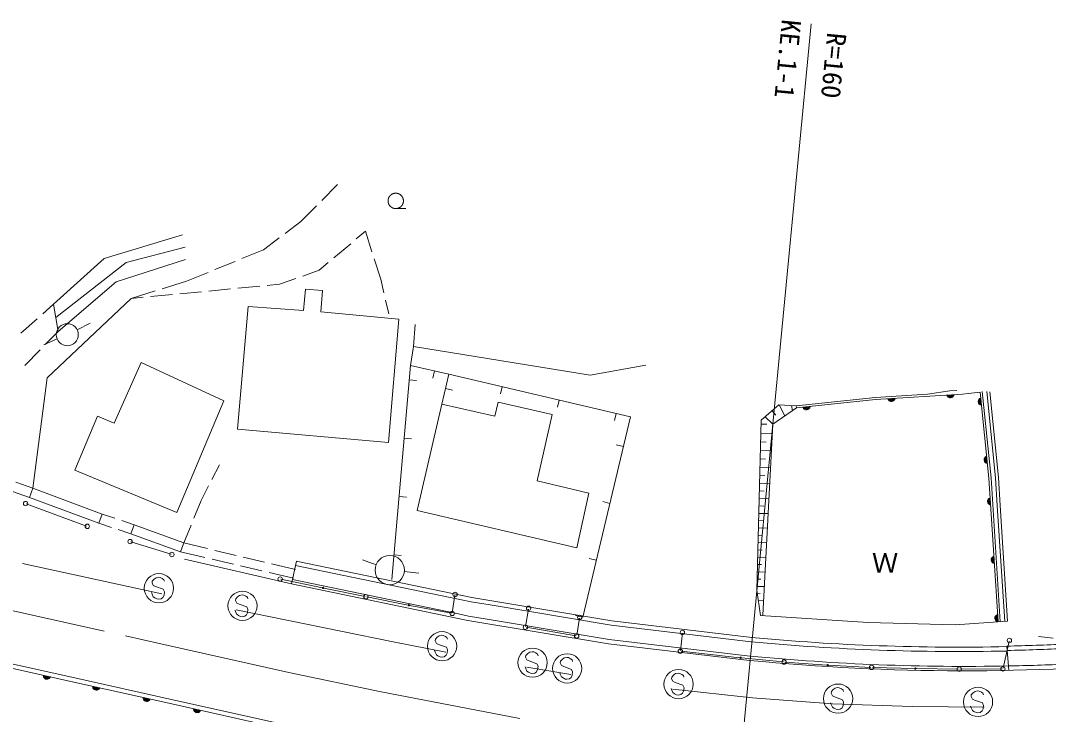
# Model space of a CAD drawing. Units: millimetres, scale not verified. Extents: x 40000 to 680000, y 20000 to 380000.
# Drawn here: x 463072 to 533341, y 265719 to 313149 of the extents above; entities that cross this region are included whole.
import ezdxf
from ezdxf.enums import TextEntityAlignment as Align

# ---------------------------------------------------------------- set-up
doc = ezdxf.new("R2010")
doc.units = ezdxf.units.MM
doc.header["$LTSCALE"] = 1000
doc.linetypes.add('CHAIN', pattern=[18.5, 12, -1.5, 3.5, -1.5])
for name, color, linetype, lineweight in [('M-BGD', 7, 'Continuous', 13), ('M-BMK', 2, 'CHAIN', 13), ('M-STR-HTXT', 7, 'Continuous', 13), ('M-STR-STRC', 7, 'Continuous', 13), ('M-WORK', 1, 'Continuous', 13)]:
    doc.layers.add(name, color=color, linetype=linetype, lineweight=lineweight)
doc.styles.add('ＭＳ ゴシック', font='')
doc.styles.get('ＭＳ ゴシック').set_extended_font_data('MS Gothic')

msp = doc.modelspace()

# ---------------------------------------------------------------- linework, layer by layer
at = {"layer": 'M-BGD'}
for p, q in [((482545, 294798), (482423, 293320)), ((482545, 294798), (483716, 294695)), ((483716, 294695), (483595, 293230)), ((477906, 285209), (478627, 293609)), ((478627, 293609), (482423, 293320)), ((483595, 293230), (488937, 292740)), ((466937, 292014), (467827, 292469)), ((488937, 292740), (488225, 284314)), ((490055, 292374), (489933, 290877)), ((465575, 291388), (464662, 290979)), ((489933, 290877), (489721, 289579)), ((489933, 290877), (502006, 288912)), ((489721, 289579), (488457, 274935)), ((492340, 288978), (489721, 289579)), ((502006, 288912), (505828, 289589)), ((491366, 289201), (491254, 288714)), ((492340, 288978), (491865, 286930)), ((504765, 286059), (492340, 288978)), ((489635, 288583), (490133, 288539)), ((496004, 288117), (495890, 287630)), ((492114, 288004), (492601, 287890)), ((525078, 287613), (521513, 287390)), ((527471, 287612), (521525, 287241)), ((525078, 287613), (526611, 287832)), ((526611, 287832), (527086, 287859)), ((527850, 287652), (527471, 287612)), ((528666, 287737), (527850, 287652)), ((529269, 281875), (528666, 287737)), ((529419, 281888), (528810, 287798)), ((529717, 281892), (529123, 287786)), ((529325, 287779), (529917, 281908)), ((491865, 286930), (490175, 279655)), ((495493, 286099), (491865, 286930)), ((495717, 287073), (495493, 286099)), ((495717, 287073), (499407, 286228)), ((499898, 287202), (499784, 286716)), ((514907, 286884), (513711, 285837)), ((516098, 286820), (514907, 286884)), ((514924, 286883), (515310, 286123)), ((515773, 286837), (515839, 286483)), ((521513, 287390), (516098, 286820)), ((516098, 286820), (516114, 286671)), ((521525, 287241), (516114, 286671)), ((499407, 286228), (498392, 281696)), ((501503, 272366), (504765, 286059)), ((503792, 286288), (503678, 285801)), ((513970, 286064), (514495, 285568)), ((514445, 286479), (514705, 286183)), ((514491, 285566), (516114, 286671)), ((513711, 285837), (513414, 274224)), ((513704, 285563), (514091, 285553)), ((513819, 272506), (514491, 285566)), ((477906, 285209), (488225, 284314)), ((489291, 284597), (489789, 284554)), ((513688, 284944), (514461, 284925)), ((504284, 284039), (503798, 284155)), ((513673, 284351), (514044, 284341)), ((513643, 283188), (514000, 283178)), ((513658, 283757), (514400, 283738)), ((513629, 282618), (514341, 282599)), ((513615, 282071), (513957, 282062)), ((529893, 272046), (529269, 281875)), ((530042, 272055), (529419, 281888)), ((529831, 279982), (529717, 281892)), ((529917, 281908), (530031, 279994)), ((498392, 281696), (501910, 280852)), ((513601, 281524), (514285, 281506)), ((488947, 280612), (489445, 280569)), ((501910, 280852), (501093, 277109)), ((513574, 280473), (514230, 280457)), ((513587, 280999), (513916, 280990)), ((503357, 280148), (502871, 280264)), ((513561, 279969), (513876, 279961)), ((530350, 272076), (529831, 279981)), ((530549, 272089), (530031, 279994)), ((501093, 277109), (490175, 279655)), ((513548, 279465), (514178, 279449)), ((513523, 278465), (514127, 278450)), ((513535, 278965), (513837, 278958)), ((513510, 277966), (513799, 277958)), ((513484, 276966), (513760, 276959)), ((513497, 277466), (514075, 277451)), ((481599, 274653), (474288, 276330)), ((481596, 274640), (481944, 276191)), ((487377, 275939), (486442, 276293)), ((488603, 276627), (489101, 276584)), ((502430, 276257), (501944, 276373)), ((513471, 276466), (514023, 276452)), ((463203, 276028), (472726, 273961)), ((481862, 275902), (493213, 273557)), ((489307, 275482), (490302, 275378)), ((513446, 275466), (513972, 275453)), ((513459, 275966), (513722, 275959)), ((481661, 274933), (493015, 272587)), ((513433, 274967), (513683, 274960)), ((513414, 274224), (513649, 272483)), ((513420, 274467), (513920, 274454)), ((513448, 273969), (513627, 273993)), ((513515, 273474), (513872, 273522)), ((477814, 272865), (488535, 270685)), ((501503, 272366), (501017, 272482)), ((513649, 272483), (521028, 272009)), ((521028, 272009), (526958, 271836)), ((526958, 271836), (530549, 272089)), ((488535, 270685), (492135, 269987)), ((533653, 270927), (532660, 271041)), ((456637, 270167), (466514, 267970)), ((456702, 270460), (466579, 268263)), ((530501, 270390), (530622, 268731)), ((497691, 268952), (500691, 268458)), ((464624, 268390), (465112, 268282)), ((464630, 268328), (464624, 268390)), ((464649, 268272), (464630, 268328)), ((464637, 268357), (465086, 268257)), ((465070, 268230), (464640, 268325)), ((464643, 268294), (465053, 268203)), ((464687, 268213), (464649, 268272)), ((465018, 268180), (464666, 268258)), ((464729, 268172), (464687, 268213)), ((464689, 268222), (464982, 268157)), ((464783, 268140), (464729, 268172)), ((464927, 268139), (464731, 268182)), ((464861, 268123), (464783, 268140)), ((464924, 268129), (464861, 268123)), ((464980, 268147), (464924, 268129)), ((465039, 268185), (464980, 268147)), ((465080, 268228), (465039, 268185)), ((465112, 268282), (465080, 268228)), ((466514, 267970), (473418, 266434)), ((466579, 268263), (473483, 266727)), ((467996, 267640), (468484, 267532)), ((468003, 267577), (467996, 267640)), ((468021, 267522), (468003, 267577)), ((468009, 267607), (468458, 267507)), ((468442, 267480), (468012, 267575)), ((468016, 267544), (468426, 267453)), ((468059, 267462), (468021, 267522)), ((468390, 267430), (468038, 267508)), ((468101, 267422), (468059, 267462)), ((468061, 267472), (468354, 267407)), ((468155, 267390), (468101, 267422)), ((468299, 267389), (468103, 267432)), ((468234, 267372), (468155, 267390)), ((468296, 267379), (468234, 267372)), ((468352, 267397), (468296, 267379)), ((468411, 267435), (468352, 267397)), ((468452, 267477), (468411, 267435)), ((468484, 267532), (468452, 267477)), ((507670, 267438), (513114, 266859)), ((471448, 266872), (471936, 266764)), ((471454, 266809), (471448, 266872)), ((471473, 266754), (471454, 266809)), ((471461, 266839), (471910, 266739)), ((471893, 266712), (471464, 266807)), ((471467, 266776), (471877, 266685)), ((471511, 266694), (471473, 266754)), ((471841, 266662), (471490, 266740)), ((471553, 266654), (471511, 266694)), ((471513, 266704), (471806, 266639)), ((471607, 266622), (471553, 266654)), ((471750, 266621), (471555, 266664)), ((471685, 266604), (471607, 266622)), ((471748, 266611), (471685, 266604)), ((471803, 266629), (471748, 266611)), ((471863, 266667), (471803, 266629)), ((471903, 266710), (471863, 266667)), ((471936, 266764), (471903, 266710)), ((473418, 266434), (480295, 264904)), ((473483, 266727), (480361, 265197)), ((513114, 266859), (518570, 266446)), ((518570, 266446), (524033, 266265)), ((474893, 266106), (475381, 265997)), ((474899, 266043), (474893, 266106)), ((474918, 265988), (474899, 266043)), ((474906, 266072), (475355, 265972)), ((475339, 265945), (474909, 266041)), ((474912, 266009), (475322, 265918)), ((474956, 265928), (474918, 265988)), ((475287, 265895), (474935, 265974)), ((474998, 265888), (474956, 265928)), ((474958, 265938), (475251, 265873)), ((475052, 265855), (474998, 265888)), ((475196, 265854), (475000, 265898)), ((475130, 265838), (475052, 265855)), ((475193, 265844), (475130, 265838)), ((475249, 265863), (475193, 265844)), ((475308, 265901), (475249, 265863)), ((475348, 265943), (475308, 265901)), ((475381, 265997), (475348, 265943)), ((524033, 266265), (528943, 266205))]:
    msp.add_line(p, q, dxfattribs=at)
for points in [[(481922, 276196), (493934, 273714), (503498, 272125), (513056, 270979)], [(481596, 274640), (493643, 272151), (503274, 270550), (512900, 269411)], [(493213, 273557), (493879, 273419), (495181, 273203)], [(495181, 273203), (503456, 271828), (513020, 270681)], [(493015, 272587), (493698, 272446), (494965, 272235)], [(494965, 272235), (503316, 270847), (512929, 269709)]]:
    msp.add_lwpolyline(points, dxfattribs=at)
for centre, radius in [((466267, 291676), 750), ((488313, 275586), 1000)]:
    msp.add_circle(centre, radius, dxfattribs=at)
for centre, radius, start, end in [((526637, 287616), 256, 196.39966, 351.03886), ((526637, 287618), 208, 199.97946, 347.45916), ((526636, 287622), 162, 206.33906, 341.09946), ((526635, 287634), 125, 220.58926, 326.84946), ((516790, 286799), 256, 198.69026, 353.32936), ((516790, 286801), 208, 202.27006, 349.74966), ((516789, 286805), 162, 208.62976, 343.38986), ((516788, 286817), 125, 222.87976, 329.13986), ((522608, 287367), 256, 196.39966, 351.03886), ((522608, 287369), 208, 199.97946, 347.45916), ((522608, 287374), 162, 206.33906, 341.09946), ((522607, 287386), 125, 220.58926, 326.84946), ((528787, 287103), 256, 108.55986, 263.19916), ((528789, 287104), 208, 112.13976, 259.61936), ((528794, 287104), 162, 118.49946, 253.25966), ((528806, 287105), 125, 132.74946, 239.00966), ((529197, 283124), 256, 108.55986, 263.19916), ((529199, 283125), 208, 112.13976, 259.61936), ((529203, 283125), 162, 118.49946, 253.25966), ((529216, 283126), 125, 132.74946, 239.00966), ((529427, 280283), 256, 106.30626, 260.94556), ((529429, 280283), 208, 109.88606, 257.36556), ((529433, 280283), 162, 116.24566, 251.00596), ((529445, 280284), 125, 130.49566, 236.75586), ((529679, 276291), 256, 106.30626, 260.94556), ((529682, 276291), 208, 109.88606, 257.36556), ((529686, 276291), 162, 116.24566, 251.00596), ((529698, 276292), 125, 130.49566, 236.75586), ((529932, 272299), 256, 106.30626, 260.94556), ((529934, 272299), 208, 109.88606, 257.36556), ((529939, 272299), 162, 116.24566, 251.00596), ((529951, 272300), 125, 130.49566, 236.75586), ((527227, 422673), 152654, 264.66003, 271.23789), ((527227, 422673), 152354, 264.66003, 271.23209), ((527227, 422673), 152318, 271.23139, 272.74001), ((527227, 422673), 152618, 271.23719, 272.74001), ((527654, 422703), 154000, 264.50227, 275.25839), ((527654, 422703), 153700, 264.50227, 271.09806), ((527654, 422703), 153700, 271.09806, 272.59044)]:
    msp.add_arc(centre, radius, start, end, dxfattribs=at)
at = {"layer": 'M-BMK'}
for p, q in [((457079, 274037), (472663, 270540)), ((472663, 270540), (481415, 268596)), ((481415, 268596), (487717, 267256)), ((487717, 267256), (497209, 265438))]:
    msp.add_line(p, q, dxfattribs=at)
at = {"layer": 'M-STR-HTXT'}
msp.add_line((512363, 263342), (517119, 312930), dxfattribs=at)
at = {"layer": 'M-STR-STRC'}
for p, q in [((467588, 278593), (463463, 280118)), ((473368, 276667), (470604, 277522)), ((472075, 274829), (472059, 274715)), ((472203, 274967), (472075, 274829)), ((472334, 275060), (472203, 274967)), ((472500, 275094), (472334, 275060)), ((472616, 275078), (472500, 275094)), ((472760, 275006), (472616, 275078)), ((472870, 274931), (472760, 275006)), ((472905, 274820), (472870, 274931)), ((483703, 274377), (480868, 274963)), ((472062, 273940), (472023, 274050)), ((472059, 274715), (472145, 274533)), ((472145, 274533), (472296, 274459)), ((472296, 274459), (472828, 274272)), ((472828, 274272), (472909, 274099)), ((472909, 274099), (472879, 273872)), ((486636, 273771), (483801, 274357)), ((472146, 273763), (472062, 273940)), ((472250, 273689), (472146, 273763)), ((472396, 273614), (472250, 273689)), ((472516, 273598), (472396, 273614)), ((472684, 273626), (472516, 273598)), ((472808, 273723), (472684, 273626)), ((472879, 273872), (472808, 273723)), ((477786, 273628), (477770, 273514)), ((477770, 273514), (477856, 273332)), ((477914, 273766), (477786, 273628)), ((478045, 273860), (477914, 273766)), ((478211, 273893), (478045, 273860)), ((478327, 273877), (478211, 273893)), ((478471, 273805), (478327, 273877)), ((478581, 273730), (478471, 273805)), ((478616, 273619), (478581, 273730)), ((489578, 273192), (486734, 273752)), ((492767, 273868), (492584, 272675)), ((477773, 272739), (477734, 272849)), ((477858, 272562), (477773, 272739)), ((477856, 273332), (478007, 273259)), ((478007, 273259), (478539, 273071)), ((478590, 272671), (478520, 272522)), ((478539, 273071), (478620, 272898)), ((478620, 272898), (478590, 272671)), ((492528, 272635), (489676, 273173)), ((497595, 271734), (497795, 272925)), ((477961, 272488), (477858, 272562)), ((478107, 272413), (477961, 272488)), ((478227, 272397), (478107, 272413)), ((478395, 272426), (478227, 272397)), ((478520, 272522), (478395, 272426)), ((501292, 272304), (501097, 271140)), ((501039, 271099), (497636, 271676)), ((508182, 270088), (508315, 271272)), ((491428, 270870), (491412, 270757)), ((491412, 270757), (491498, 270574)), ((491557, 271009), (491428, 270870)), ((491498, 270574), (491649, 270501)), ((491688, 271102), (491557, 271009)), ((491854, 271136), (491688, 271102)), ((491969, 271120), (491854, 271136)), ((492114, 271047), (491969, 271120)), ((492224, 270973), (492114, 271047)), ((492258, 270861), (492224, 270973)), ((530659, 270723), (530241, 268884)), ((491416, 269982), (491377, 270092)), ((491500, 269804), (491416, 269982)), ((491649, 270501), (492182, 270313)), ((492233, 269913), (492162, 269764)), ((492182, 270313), (492262, 270141)), ((492262, 270141), (492233, 269913)), ((497747, 269882), (497618, 269743)), ((497878, 269975), (497747, 269882)), ((498044, 270009), (497878, 269975)), ((498159, 269993), (498044, 270009)), ((498304, 269920), (498159, 269993)), ((498414, 269846), (498304, 269920)), ((498448, 269735), (498414, 269846)), ((512249, 269599), (508226, 270033)), ((491603, 269731), (491500, 269804)), ((491750, 269656), (491603, 269731)), ((491870, 269639), (491750, 269656)), ((492037, 269668), (491870, 269639)), ((492162, 269764), (492037, 269668)), ((497618, 269743), (497602, 269630)), ((497602, 269630), (497688, 269448)), ((497688, 269448), (497839, 269374)), ((497839, 269374), (498372, 269187)), ((498372, 269187), (498452, 269014)), ((499981, 269354), (499966, 269241)), ((499966, 269241), (500052, 269058)), ((500110, 269493), (499981, 269354)), ((500241, 269586), (500110, 269493)), ((500407, 269620), (500241, 269586)), ((500523, 269603), (500407, 269620)), ((500667, 269531), (500523, 269603)), ((500777, 269457), (500667, 269531)), ((500811, 269345), (500777, 269457)), ((515221, 269310), (512348, 269589)), ((518198, 269086), (515320, 269301)), ((497606, 268855), (497567, 268965)), ((497690, 268678), (497606, 268855)), ((497793, 268604), (497690, 268678)), ((497940, 268529), (497793, 268604)), ((498060, 268512), (497940, 268529)), ((498227, 268541), (498060, 268512)), ((498352, 268637), (498227, 268541)), ((498423, 268787), (498352, 268637)), ((498452, 269014), (498423, 268787)), ((499969, 268466), (499930, 268576)), ((500053, 268288), (499969, 268466)), ((500052, 269058), (500203, 268985)), ((500203, 268985), (500735, 268797)), ((500735, 268797), (500815, 268625)), ((500815, 268625), (500786, 268397)), ((507856, 268509), (507725, 268416)), ((508022, 268543), (507856, 268509)), ((508138, 268527), (508022, 268543)), ((508282, 268455), (508138, 268527)), ((508392, 268380), (508282, 268455)), ((521207, 268938), (518298, 269080)), ((524201, 268859), (521307, 268934)), ((527191, 268816), (524301, 268857)), ((530180, 268835), (527291, 268816)), ((500156, 268215), (500053, 268288)), ((500303, 268140), (500156, 268215)), ((500423, 268123), (500303, 268140)), ((500591, 268152), (500423, 268123)), ((500715, 268248), (500591, 268152)), ((500786, 268397), (500715, 268248)), ((507597, 268278), (507581, 268164)), ((507581, 268164), (507667, 267982)), ((507725, 268416), (507597, 268278)), ((507667, 267982), (507818, 267908)), ((507818, 267908), (508350, 267721)), ((508426, 268269), (508392, 268380)), ((507584, 267389), (507545, 267499)), ((507668, 267212), (507584, 267389)), ((507772, 267138), (507668, 267212)), ((507918, 267063), (507772, 267138)), ((508038, 267047), (507918, 267063)), ((508206, 267075), (508038, 267047)), ((508330, 267172), (508206, 267075)), ((508401, 267321), (508330, 267172)), ((508350, 267721), (508431, 267548)), ((508431, 267548), (508401, 267321)), ((518503, 267285), (518487, 267172)), ((518487, 267172), (518573, 266989)), ((518631, 267424), (518503, 267285)), ((518762, 267517), (518631, 267424)), ((518928, 267551), (518762, 267517)), ((519044, 267534), (518928, 267551)), ((519189, 267462), (519044, 267534)), ((519299, 267388), (519189, 267462)), ((519333, 267276), (519299, 267388)), ((528069, 267061), (528053, 266947)), ((528197, 267200), (528069, 267061)), ((528328, 267293), (528197, 267200)), ((528494, 267326), (528328, 267293)), ((528610, 267310), (528494, 267326)), ((528754, 267238), (528610, 267310)), ((528864, 267163), (528754, 267238)), ((528899, 267052), (528864, 267163)), ((518490, 266397), (518451, 266507)), ((518575, 266219), (518490, 266397)), ((518573, 266989), (518724, 266916)), ((518724, 266916), (519257, 266728)), ((519308, 266328), (519237, 266179)), ((519257, 266728), (519337, 266556)), ((519337, 266556), (519308, 266328)), ((528053, 266947), (528139, 266765)), ((528139, 266765), (528290, 266692)), ((528290, 266692), (528822, 266504)), ((528822, 266504), (528903, 266331)), ((528903, 266331), (528873, 266104)), ((518678, 266146), (518575, 266219)), ((518824, 266071), (518678, 266146)), ((518945, 266054), (518824, 266071)), ((519112, 266083), (518945, 266054)), ((519237, 266179), (519112, 266083)), ((528056, 266172), (528017, 266282)), ((528141, 265995), (528056, 266172)), ((528244, 265921), (528141, 265995)), ((528390, 265846), (528244, 265921)), ((528510, 265830), (528390, 265846)), ((528678, 265859), (528510, 265830)), ((528803, 265955), (528678, 265859)), ((528873, 266104), (528803, 265955))]:
    msp.add_line(p, q, dxfattribs=at)
for centre, radius in [((463416, 280135), 150), ((467635, 278576), 150), ((470556, 277537), 150), ((473416, 276652), 150), ((472533, 274343), 1000), ((480819, 274973), 150), ((478244, 273142), 1000), ((483752, 274367), 50), ((492775, 273917), 150), ((486685, 273761), 150), ((489627, 273183), 50), ((492577, 272625), 150), ((497803, 272974), 150), ((501300, 272353), 150), ((491886, 270384), 1000), ((497587, 271684), 150), ((501089, 271090), 150), ((508320, 271322), 150), ((530670, 270772), 150), ((498076, 269258), 1000), ((500440, 268868), 1000), ((508176, 270038), 150), ((512299, 269594), 50), ((515271, 269305), 150), ((518248, 269082), 50), ((508055, 267792), 1000), ((521257, 268936), 150), ((524251, 268858), 50), ((527241, 268815), 150), ((530230, 268835), 150), ((518961, 266799), 1000), ((528527, 266575), 1000)]:
    msp.add_circle(centre, radius, dxfattribs=at)
at = {"layer": 'M-WORK'}
for p, q in [((483658, 300851), (484734, 301934)), ((482230, 299412), (483306, 300496)), ((488721, 300298), (489421, 300298)), ((481151, 298595), (482230, 299412)), ((486024, 298219), (486652, 298746)), ((486652, 298746), (487096, 297346)), ((474152, 298512), (468789, 296895)), ((479672, 297477), (480752, 298294)), ((470289, 296611), (474321, 297659)), ((478206, 296878), (479672, 297477)), ((484493, 296932), (485641, 297897)), ((468789, 296895), (465334, 293770)), ((465483, 292853), (470289, 296611)), ((469614, 295279), (474339, 296807)), ((476354, 296123), (477743, 296690)), ((483482, 296082), (484110, 296610)), ((487247, 296870), (487691, 295470)), ((474424, 295336), (475891, 295934)), ((482359, 295686), (483482, 296082)), ((465636, 291905), (469614, 295279)), ((472763, 294820), (474424, 295336)), ((480765, 295123), (481888, 295520)), ((487691, 295470), (487914, 294527)), ((470624, 294155), (472285, 294672)), ((473952, 294473), (475445, 294616)), ((475943, 294663), (477436, 294806)), ((477934, 294853), (479427, 294996)), ((479925, 295043), (480765, 295123)), ((464585, 293103), (465334, 293770)), ((464896, 288729), (470624, 294155)), ((465334, 293770), (465636, 291905)), ((470624, 294155), (471463, 294235)), ((471961, 294283), (473454, 294425)), ((488028, 294041), (488251, 293099)), ((463091, 291774), (464211, 292771)), ((465636, 291905), (464753, 290996)), ((464404, 290637), (463359, 289561)), ((471319, 289771), (469478, 285633)), ((476979, 287155), (471319, 289771)), ((463920, 281181), (464896, 288729)), ((473752, 279516), (476979, 287155)), ((468341, 286107), (466772, 282411)), ((469478, 285633), (468341, 286107)), ((476157, 281787), (476665, 282784)), ((466772, 282411), (473752, 279516)), ((463920, 281181), (462757, 281601)), ((463920, 281181), (463685, 280550)), ((468656, 279417), (463920, 281181)), ((475422, 280345), (475930, 281341)), ((462456, 280983), (463685, 280550)), ((463685, 280550), (468421, 278786)), ((474919, 279125), (475422, 280345)), ((468421, 278786), (468656, 279417)), ((468656, 279417), (469511, 279131)), ((469985, 278972), (470839, 278686)), ((468421, 278786), (469279, 278505)), ((469755, 278350), (470613, 278069)), ((470839, 278686), (470613, 278069)), ((474226, 277443), (470839, 278686)), ((474226, 277443), (474728, 278663)), ((470613, 278069), (473999, 276826)), ((473999, 276826), (474226, 277443)), ((474226, 277443), (475860, 277052)), ((476347, 276936), (477806, 276588)), ((473999, 276826), (475678, 276437)), ((476165, 276324), (477627, 275986)), ((478292, 276471), (479751, 276123)), ((478114, 275873), (479575, 275535)), ((480237, 276006), (481872, 275616)), ((480062, 275422), (481741, 275033))]:
    msp.add_line(p, q, dxfattribs=at)
msp.add_lwpolyline([(489246, 300823), (489246, 300832), (489246, 300841), (489245, 300851), (489245, 300860), (489244, 300869), (489243, 300878), (489242, 300887), (489241, 300896), (489240, 300905), (489238, 300914), (489236, 300923), (489235, 300932), (489233, 300941), (489230, 300950), (489228, 300959), (489226, 300968), (489223, 300977), (489220, 300986), (489217, 300994), (489214, 301003), (489211, 301012), (489208, 301020), (489204, 301029), (489200, 301037), (489197, 301045), (489193, 301054), (489189, 301062), (489184, 301070), (489180, 301078), (489175, 301086), (489171, 301094), (489166, 301102), (489161, 301110), (489156, 301117), (489151, 301125), (489145, 301132), (489140, 301140), (489134, 301147), (489128, 301154), (489123, 301161), (489117, 301168), (489110, 301175), (489104, 301182), (489098, 301188), (489091, 301195), (489085, 301201), (489078, 301208), (489071, 301214), (489065, 301220), (489058, 301226), (489050, 301232), (489043, 301237), (489036, 301243), (489029, 301248), (489021, 301254), (489013, 301259), (489006, 301264), (488998, 301269), (488990, 301274), (488982, 301278), (488974, 301283), (488966, 301287), (488958, 301291), (488950, 301296), (488941, 301299), (488933, 301303), (488925, 301307), (488916, 301310), (488908, 301314), (488899, 301317), (488890, 301320), (488882, 301323), (488873, 301326), (488864, 301328), (488855, 301331), (488846, 301333), (488837, 301335), (488828, 301337), (488819, 301339), (488810, 301340), (488801, 301342), (488792, 301343), (488783, 301344), (488774, 301345), (488765, 301346), (488755, 301347), (488746, 301347), (488737, 301348), (488728, 301348), (488719, 301348), (488710, 301348), (488700, 301348), (488691, 301347), (488682, 301347), (488673, 301346), (488664, 301345), (488655, 301344), (488646, 301342), (488636, 301341), (488627, 301340), (488618, 301338), (488609, 301336), (488600, 301334), (488591, 301332), (488583, 301329), (488574, 301327), (488565, 301324), (488556, 301321), (488547, 301318), (488539, 301315), (488530, 301312), (488522, 301309), (488513, 301305), (488505, 301301), (488497, 301298), (488488, 301294), (488480, 301289), (488472, 301285), (488464, 301281), (488456, 301276), (488448, 301271), (488440, 301267), (488432, 301262), (488425, 301256), (488417, 301251), (488410, 301246), (488403, 301240), (488395, 301235), (488388, 301229), (488381, 301223), (488374, 301217), (488367, 301211), (488361, 301205), (488354, 301198), (488347, 301192), (488341, 301185), (488335, 301178), (488329, 301172), (488323, 301165), (488317, 301158), (488311, 301151), (488305, 301143), (488300, 301136), (488294, 301129), (488289, 301121), (488284, 301113), (488279, 301106), (488274, 301098), (488269, 301090), (488264, 301082), (488260, 301074), (488256, 301066), (488252, 301058), (488247, 301050), (488244, 301041), (488240, 301033), (488236, 301024), (488233, 301016), (488229, 301007), (488226, 300999), (488223, 300990), (488220, 300981), (488218, 300972), (488215, 300964), (488213, 300955), (488211, 300946), (488209, 300937), (488207, 300928), (488205, 300919), (488203, 300910), (488202, 300901), (488201, 300892), (488199, 300883), (488198, 300873), (488198, 300864), (488197, 300855), (488197, 300846), (488196, 300837), (488196, 300828), (488196, 300818), (488196, 300809), (488197, 300800), (488197, 300791), (488198, 300782), (488198, 300772), (488199, 300763), (488201, 300754), (488202, 300745), (488203, 300736), (488205, 300727), (488207, 300718), (488209, 300709), (488211, 300700), (488213, 300691), (488215, 300682), (488218, 300673), (488220, 300665), (488223, 300656), (488226, 300647), (488229, 300639), (488233, 300630), (488236, 300622), (488240, 300613), (488244, 300605), (488247, 300596), (488252, 300588), (488256, 300580), (488260, 300572), (488264, 300564), (488269, 300556), (488274, 300548), (488279, 300540), (488284, 300532), (488289, 300525), (488294, 300517), (488300, 300510), (488305, 300503), (488311, 300495), (488317, 300488), (488323, 300481), (488329, 300474), (488335, 300467), (488341, 300461), (488347, 300454), (488354, 300448), (488361, 300441), (488367, 300435), (488374, 300429), (488381, 300423), (488388, 300417), (488395, 300411), (488403, 300406), (488410, 300400), (488417, 300395), (488425, 300389), (488432, 300384), (488440, 300379), (488448, 300375), (488456, 300370), (488464, 300365), (488472, 300361), (488480, 300357), (488488, 300352), (488497, 300348), (488505, 300345), (488513, 300341), (488522, 300337), (488530, 300334), (488539, 300331), (488547, 300327), (488556, 300325), (488565, 300322), (488574, 300319), (488583, 300317), (488591, 300314), (488600, 300312), (488609, 300310), (488618, 300308), (488627, 300306), (488636, 300305), (488646, 300303), (488655, 300302), (488664, 300301), (488673, 300300), (488682, 300299), (488691, 300299), (488700, 300298), (488710, 300298), (488719, 300298), (488728, 300298), (488737, 300298), (488746, 300299), (488755, 300299), (488765, 300300), (488774, 300301), (488783, 300302), (488792, 300303), (488801, 300304), (488810, 300306), (488819, 300307), (488828, 300309), (488837, 300311), (488846, 300313), (488855, 300315), (488864, 300318), (488873, 300320), (488882, 300323), (488890, 300326), (488899, 300329), (488908, 300332), (488916, 300336), (488925, 300339), (488933, 300343), (488941, 300346), (488950, 300350), (488958, 300354), (488966, 300359), (488974, 300363), (488982, 300368), (488990, 300372), (488998, 300377), (489006, 300382), (489013, 300387), (489021, 300392), (489029, 300397), (489036, 300403), (489043, 300408), (489050, 300414), (489058, 300420), (489065, 300426), (489071, 300432), (489078, 300438), (489085, 300444), (489091, 300451), (489098, 300457), (489104, 300464), (489110, 300471), (489117, 300478), (489123, 300485), (489128, 300492), (489134, 300499), (489140, 300506), (489145, 300514), (489151, 300521), (489156, 300529), (489161, 300536), (489166, 300544), (489171, 300552), (489175, 300560), (489180, 300568), (489184, 300576), (489189, 300584), (489193, 300592), (489197, 300601), (489200, 300609), (489204, 300617), (489208, 300626), (489211, 300634), (489214, 300643), (489217, 300652), (489220, 300660), (489223, 300669), (489226, 300678), (489228, 300687), (489230, 300696), (489233, 300705), (489235, 300714), (489236, 300723), (489238, 300732), (489240, 300741), (489241, 300750), (489242, 300759), (489243, 300768), (489244, 300777), (489245, 300786), (489245, 300795), (489246, 300805), (489246, 300814)], close=True, dxfattribs=at)

# ---------------------------------------------------------------- texts
at = {"layer": 'M-BGD', "style": 'ＭＳ ゴシック'}
msp.add_text('Ｗ', height=1320, dxfattribs=at).set_placement((521272, 276741), align=Align.TOP_LEFT)
at = {"layer": 'M-STR-HTXT', "style": 'ＭＳ ゴシック'}
for s, p in [('KE.1-1', (516442, 313148)), ('R=160', (519538, 312244))]:
    msp.add_text(s, height=1320, rotation=264.521, dxfattribs=at).set_placement(p, align=Align.TOP_LEFT)

doc.saveas('drawing.dxf')
